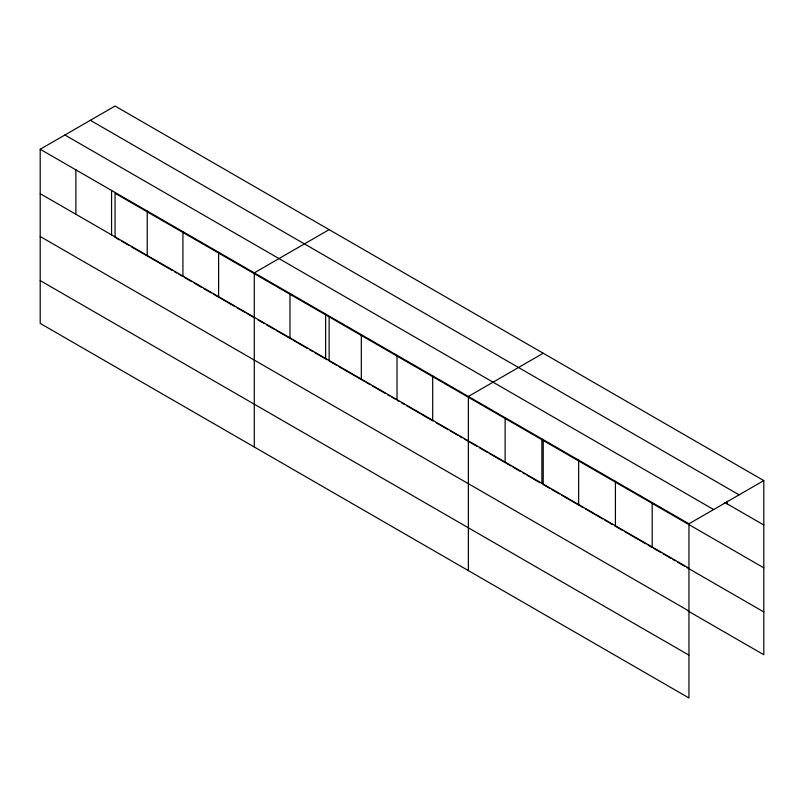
<?xml version="1.0" encoding="UTF-8"?>
<svg xmlns="http://www.w3.org/2000/svg" width="804" height="804" viewBox="0 0 804 804"><rect width="100%" height="100%" fill="white"/><g stroke="black" fill="none" stroke-linecap="round" stroke-linejoin="round"><path stroke-width="1.21" d="M688.948 611.04L688.948 523.806L40.2 149.253L40.2 323.409L688.948 697.962L688.948 611.04L40.2 236.487M688.113 611.05L763.8 654.747L763.8 480.591L115.052 106.038L40.2 149.253M329.137 229.632L254.285 272.847L254.285 447.014M543.223 353.237L468.37 396.452L468.37 570.619M688.948 523.806L763.8 480.591M90.349 120.298L739.097 494.852M724.876 502.54L763.8 525.012M64.903 134.992L713.65 509.545M763.8 567.825L115.052 193.272L115.052 237.381M40.2 193.674L688.948 568.227M116.128 238.004L119.374 239.883M121.535 241.13L129.102 245.501M131.273 246.748L172.357 270.466M174.518 271.722L176.679 272.968M178.84 274.214L182.086 276.084M184.247 277.34L191.814 281.701M193.985 282.958L201.553 287.319M203.713 288.576L211.281 292.947M213.442 294.194L222.095 299.188M223.17 299.812L235.069 306.676M237.23 307.922L244.798 312.294M246.959 313.54L254.536 317.912M257.772 319.781L264.265 323.53M266.425 324.776L273.993 329.148M276.154 330.394L292.375 339.76M293.46 340.383L307.51 348.504M309.671 349.75L312.917 351.619M315.078 352.876L326.977 359.74M336.705 365.358L329.137 360.986L329.137 316.876M338.866 366.604L364.815 381.588M365.9 382.212L370.222 384.704M372.393 385.96L385.367 393.447M387.528 394.694L389.689 395.94M391.849 397.196L395.096 399.065M397.256 400.312L399.417 401.558M401.578 402.814L404.824 404.683M406.985 405.93L432.934 420.914M436.18 422.783L448.079 429.658M450.24 430.904L457.808 435.276M459.968 436.522L462.129 437.768M464.29 439.014L467.536 440.893M469.697 442.14L477.264 446.511M479.435 447.758L487.003 452.129M489.164 453.376L510.791 465.858M512.952 467.114L520.52 471.476M522.68 472.732L524.841 473.978M527.002 475.224L539.976 482.712M549.715 488.329L543.223 484.591L543.223 440.481M551.876 489.586L559.443 493.947M561.604 495.204L579.986 505.816M581.071 506.44L583.232 507.686M585.392 508.932L602.698 518.922M604.859 520.168L612.427 524.54M614.588 525.786L622.155 530.158M624.316 531.404L645.944 543.896M648.104 545.142L652.436 547.635M653.511 548.258L661.079 552.629M663.24 553.876L670.817 558.247M672.978 559.504L675.139 560.75M677.3 561.996L684.867 566.368M687.028 567.614L763.8 611.934M40.2 280.596L688.948 655.149M727.037 501.314L727.037 503.786M652.185 502.58L652.185 547.001M615.422 481.355L615.422 525.776M578.659 460.129L578.659 504.55M541.896 438.904L541.896 483.325M505.133 417.678L505.133 462.099M432.693 375.85L432.693 420.281M397.015 355.257L397.015 399.678M361.328 334.655L361.328 379.076M325.65 314.052L325.65 358.473M289.973 293.45L289.973 337.871M218.608 252.255L218.608 296.676M182.92 231.652L182.92 276.073M147.243 211.05L147.243 255.471M111.565 190.447L111.565 234.868M75.877 169.845L75.877 214.276"/></g></svg>
